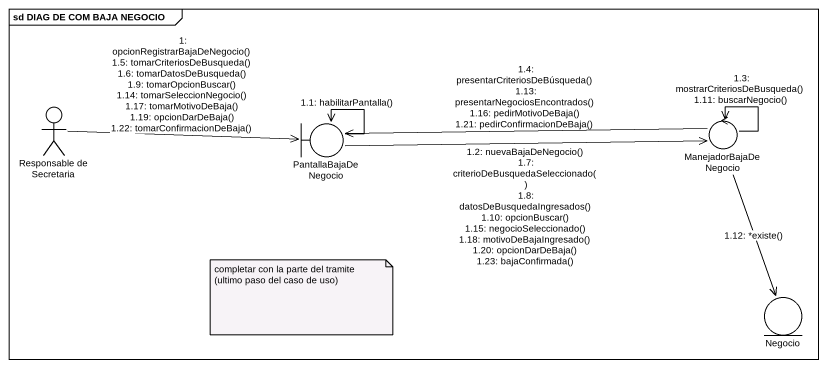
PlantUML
@startuml
mainframe sd DIAG DE COM BAJA NEGOCIO
actor "Responsable de Secretaria" as Responsable_de_Secretaria
boundary PantallaBajaDeNegocio
control ManejadorBajaDeNegocio
entity Negocio
Responsable_de_Secretaria -right-> PantallaBajaDeNegocio : 1: opcionRegistrarBajaDeNegocio()\n1.5: tomarCriteriosDeBusqueda()\n1.6: tomarDatosDeBusqueda()\n1.9: tomarOpcionBuscar()\n1.14: tomarSeleccionNegocio()\n1.17: tomarMotivoDeBaja()\n1.19: opcionDarDeBaja()\n1.22: tomarConfirmacionDeBaja()
PantallaBajaDeNegocio --> PantallaBajaDeNegocio : 1.1: habilitarPantalla()
PantallaBajaDeNegocio -right-> ManejadorBajaDeNegocio : 1.2: nuevaBajaDeNegocio()\n1.7: criterioDeBusquedaSeleccionado()\n1.8: datosDeBusquedaIngresados()\n1.10: opcionBuscar()\n1.15: negocioSeleccionado()\n1.18: motivoDeBajaIngresado()\n1.20: opcionDarDeBaja()\n1.23: bajaConfirmada()
ManejadorBajaDeNegocio --> ManejadorBajaDeNegocio : 1.3: mostrarCriteriosDeBusqueda()\n1.11: buscarNegocio()
ManejadorBajaDeNegocio -left-> PantallaBajaDeNegocio : 1.4: presentarCriteriosDeBúsqueda()\n1.13: presentarNegociosEncontrados()\n1.16: pedirMotivoDeBaja()\n1.21: pedirConfirmacionDeBaja()
ManejadorBajaDeNegocio --> Negocio : 1.12: *existe()
note as N1
  completar con la parte del tramite (ultimo paso del caso de uso)
end note
@enduml
